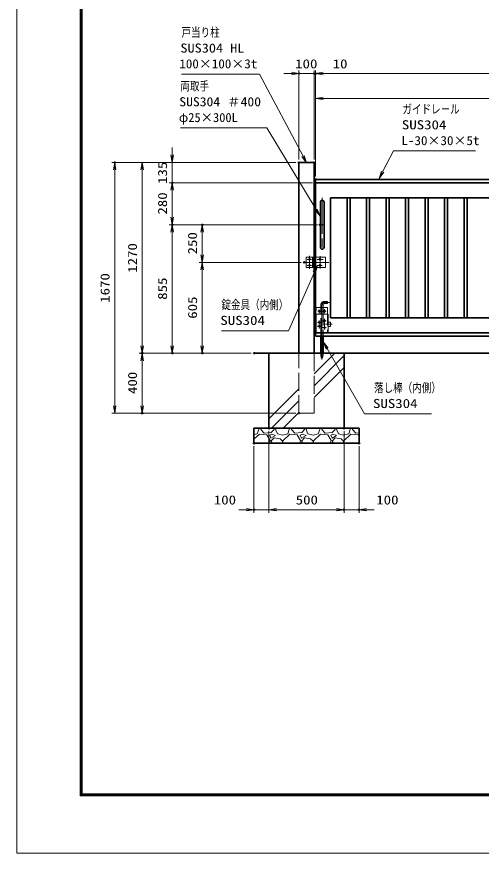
# Model space of a CAD drawing. Units: millimetres at full size, sheet at 1:20. Extents: x -5940 to 5940, y -4200 to 4200.
# Drawn here: x -5940 to -2846, y -4200 to 1371 of the extents above; entities that cross this region are included whole.
import ezdxf
from ezdxf.enums import TextEntityAlignment as Align

# ---------------------------------------------------------------- set-up
doc = ezdxf.new("R2010")
doc.units = ezdxf.units.MM
doc.header["$LTSCALE"] = 20
doc.header["$PDMODE"] = 32
doc.header["$PDSIZE"] = 10
doc.linetypes.add('DASHED', pattern=[7.5, 6, -1.5])
doc.linetypes.add('USER1', pattern=[18, 12, -1.5, 3, -1.5])
for name, color, linetype, lineweight in [('0-0_D-TTL', 7, 'Continuous', 18), ('0-1_軸線', 200, 'USER1', 15), ('0-2_寸法線', 4, 'Continuous', 18), ('0-3_0', 7, 'Continuous', 18), ('0-5_外形線', 7, 'Continuous', 35), ('0-6_隠れ線', 140, 'DASHED', 18), ('0-7_細線', 2, 'Continuous', 35), ('0-C_ハッチング', 253, 'Continuous', 13)]:
    doc.layers.add(name, color=color, linetype=linetype, lineweight=lineweight)
doc.layers.add('0-4_Defpoints', color=7, linetype='Continuous')
doc.styles.add('ＭＳ ゴシック', font='')
doc.styles.get('ＭＳ ゴシック').set_extended_font_data('MS Gothic')

# ---------------------------------------------------------------- blocks, each defined once
blk = doc.blocks.new('_Open')
at = {"layer": '0-3_0'}
blk.add_line((-20, 3.333), (0, 0), dxfattribs=at)
blk.add_lwpolyline([(-20, -3.333), (0, 0), (-20, 0)], dxfattribs=at)
blk = doc.blocks.new('_DOTSMALL')
at = {"layer": '0-3_0'}
for points in [[(0, 0), (-2.5, 0), (-2.48, 0.313)], [(0, 0), (-2.48, -0.313), (-2.5, 0)], [(0, 0), (-2.48, 0.313), (-2.421, 0.622)], [(0, 0), (-2.421, -0.622), (-2.48, -0.313)], [(0, 0), (-2.421, 0.622), (-2.324, 0.92)], [(0, 0), (-2.324, -0.92), (-2.421, -0.622)], [(0, 0), (-2.324, 0.92), (-2.191, 1.204)], [(0, 0), (-2.191, -1.204), (-2.324, -0.92)], [(0, 0), (-2.191, 1.204), (-2.023, 1.469)], [(0, 0), (-2.023, -1.469), (-2.191, -1.204)], [(0, 0), (-2.023, 1.469), (-1.822, 1.711)], [(0, 0), (-1.822, -1.711), (-2.023, -1.469)], [(0, 0), (-1.822, 1.711), (-1.594, 1.926)], [(0, 0), (-1.594, -1.926), (-1.822, -1.711)], [(0, 0), (-1.594, 1.926), (-1.34, 2.111)], [(0, 0), (-1.34, -2.111), (-1.594, -1.926)], [(0, 0), (-1.34, 2.111), (-1.064, 2.262)], [(0, 0), (-1.064, -2.262), (-1.34, -2.111)], [(0, 0), (-1.064, 2.262), (-0.773, 2.378)], [(0, 0), (-0.773, -2.378), (-1.064, -2.262)], [(0, 0), (-0.773, 2.378), (-0.468, 2.456)], [(0, 0), (-0.468, -2.456), (-0.773, -2.378)], [(0, 0), (-0.468, 2.456), (-0.157, 2.495)], [(0, 0), (-0.157, -2.495), (-0.468, -2.456)], [(0, 0), (-0.157, 2.495), (0.157, 2.495)], [(0, 0), (0.157, -2.495), (-0.157, -2.495)], [(0, 0), (0.157, 2.495), (0.468, 2.456)], [(0, 0), (0.468, 2.456), (0.773, 2.378)], [(0, 0), (0.773, 2.378), (1.064, 2.262)], [(0, 0), (1.064, 2.262), (1.34, 2.111)], [(0, 0), (1.34, 2.111), (1.594, 1.926)], [(0, 0), (1.594, 1.926), (1.822, 1.711)], [(0, 0), (1.822, 1.711), (2.023, 1.469)], [(0, 0), (2.023, 1.469), (2.191, 1.204)], [(0, 0), (2.191, 1.204), (2.324, 0.92)], [(0, 0), (2.324, 0.92), (2.421, 0.622)], [(0, 0), (2.421, 0.622), (2.48, 0.313)], [(0, 0), (2.48, 0.313), (2.5, 0)], [(0, 0), (0.468, -2.456), (0.157, -2.495)], [(0, 0), (0.773, -2.378), (0.468, -2.456)], [(0, 0), (1.064, -2.262), (0.773, -2.378)], [(0, 0), (1.34, -2.111), (1.064, -2.262)], [(0, 0), (1.594, -1.926), (1.34, -2.111)], [(0, 0), (1.822, -1.711), (1.594, -1.926)], [(0, 0), (2.023, -1.469), (1.822, -1.711)], [(0, 0), (2.191, -1.204), (2.023, -1.469)], [(0, 0), (2.324, -0.92), (2.191, -1.204)], [(0, 0), (2.421, -0.622), (2.324, -0.92)], [(0, 0), (2.48, -0.313), (2.421, -0.622)], [(0, 0), (2.5, 0), (2.48, -0.313)]]:
    blk.add_solid(points, dxfattribs=at)
blk = doc.blocks.new('S19')
at = {"layer": '0-2_寸法線'}
for points in [[(8829764.4, 3487978.8), (8818837.2, 3487978.8), (8817389.1, 3485190.3), (8816928.2, 3484302.9)], [(8817241.2, 3485267.2), (8816928.2, 3484302.9), (8817537, 3485113.5)]]:
    blk.add_lwpolyline(points, dxfattribs=at)
at = {"layer": '0-2_寸法線', "color": 254, "style": 'ＭＳ ゴシック'}
for s, width, p in [('ガイドレ－ル', 0.75, (8820034.8, 3492575.6)), ('SUS304', 1.2, (8819953.2, 3490475.6)), ('L-30×30×5t', 1.05, (8819905.2, 3488375.6))]:
    blk.add_text(s, height=1212, dxfattribs=dict(at, width=width)).set_placement(p, align=Align.BOTTOM_LEFT)
blk = doc.blocks.new('S21')
at = {"layer": '0-2_寸法線'}
for points in [[(8790595.3, 3498200.1), (8800994.5, 3498200.1), (8806796.9, 3487282.7), (8807266.2, 3486399.6)], [(8806649.8, 3487204.5), (8807266.2, 3486399.6), (8806944.1, 3487360.9)]]:
    blk.add_lwpolyline(points, dxfattribs=at)
at = {"layer": '0-2_寸法線', "color": 254, "style": 'ＭＳ ゴシック'}
for s, width, p in [('戸当り柱', 0.75, (8790595.3, 3502797)), ('SUS304 HL', 1.15, (8790451.3, 3500697)), ('100×100×3t', 1.05, (8790307.3, 3498597))]:
    blk.add_text(s, height=1212, dxfattribs=dict(at, width=width)).set_placement(p, align=Align.BOTTOM_LEFT)
blk = doc.blocks.new('S22')
at = {"layer": '0-2_寸法線'}
for points in [[(8790448.9, 3491049.2), (8801971.3, 3491049.2), (8808535.1, 3480142.1), (8809050.8, 3479285.2)], [(8808392.3, 3480056.1), (8809050.8, 3479285.2), (8808677.9, 3480228)]]:
    blk.add_lwpolyline(points, dxfattribs=at)
at = {"layer": '0-2_寸法線', "color": 254, "style": 'ＭＳ ゴシック'}
for s, width, p in [('両取手', 0.75, (8790448.9, 3495646.1)), ('SUS304 ＃400', 1.1, (8790304.9, 3493546.1))]:
    blk.add_text(s, height=1212, dxfattribs=dict(at, width=width)).set_placement(p, align=Align.BOTTOM_LEFT)
blk.add_text('φ25×300L', height=1212, dxfattribs=at).set_placement((8790247.3, 3491446.1), align=Align.BOTTOM_LEFT)
blk = doc.blocks.new('S23')
at = {"layer": '0-2_寸法線'}
for points in [[(8823911.5, 3452956.7), (8814990.7, 3452956.7), (8810007, 3461626), (8809508.6, 3462492.9)], [(8810151.5, 3461709), (8809508.6, 3462492.9), (8809862.5, 3461542.9)]]:
    blk.add_lwpolyline(points, dxfattribs=at)
at = {"layer": '0-2_寸法線', "color": 254, "style": 'ＭＳ ゴシック'}
for s, width, p in [('落し棒（内側）', 0.75, (8816250.7, 3455453.6)), ('SUS304', 1.2, (8816106.7, 3453353.6))]:
    blk.add_text(s, height=1212, dxfattribs=dict(at, width=width)).set_placement(p, align=Align.BOTTOM_LEFT)
blk = doc.blocks.new('S24')
at = {"layer": '0-2_寸法線'}
for points in [[(8795916.1, 3464022), (8804836.9, 3464022), (8808295, 3471810.2), (8808700.8, 3472724.1)], [(8808447.3, 3471742.5), (8808700.8, 3472724.1), (8808142.7, 3471877.8)]]:
    blk.add_lwpolyline(points, dxfattribs=at)
at = {"layer": '0-2_寸法線', "color": 254, "style": 'ＭＳ ゴシック'}
for s, width, p in [('錠金具（内側）', 0.75, (8795916.1, 3466518.8)), ('SUS304', 1.2, (8795772.1, 3464418.8))]:
    blk.add_text(s, height=1212, dxfattribs=dict(at, width=width)).set_placement(p, align=Align.BOTTOM_LEFT)

msp = doc.modelspace()

# ---------------------------------------------------------------- linework, layer by layer
at = {"layer": '0-0_D-TTL'}
for points in [[(-5940, -4200), (5940, -4200), (5940, 4200), (-5940, 4200)], [(-5517.65, 3960.54), (5598.63, 3960.54), (5598.63, -3818.03), (-5517.65, -3818.03)], [(-5514.12, 3957.01), (5595.1, 3957.01), (5595.1, -3814.49), (-5514.12, -3814.49)], [(-5510.58, 3953.47), (5591.56, 3953.47), (5591.56, -3810.96), (-5510.58, -3810.96)], [(-5507.05, 3949.93), (5588.02, 3949.93), (5588.02, -3807.42), (-5507.05, -3807.42)], [(-5503.51, 3946.4), (5584.49, 3946.4), (5584.49, -3803.89), (-5503.51, -3803.89)]]:
    msp.add_lwpolyline(points, close=True, dxfattribs=at)
at = {"layer": '0-1_軸線'}
for p, q in [((-3904.75, 164.45), (-3904.75, -193.05)), ((-3918.5, -14.3), (-3891, -14.3)), ((-3989.75, -306.54), (-3989.75, -221.91)), ((-3949.75, -264.3), (-4024.24, -264.3)), ((-3977.22, -244.3), (-4005.43, -244.3)), ((-3862.03, -264.3), (-3949.75, -264.3)), ((-3899.65, -244.3), (-3938.43, -244.3)), ((-3919.75, -223.09), (-3919.75, -305.37)), ((-3904.35, -284.3), (-3937.26, -284.3)), ((-3907.25, -549.3), (-3907.25, -734.3)), ((-3889.75, -531.8), (-3845.4, -531.8)), ((-3935.31, -589.3), (-3878.61, -589.3)), ((-3924.75, -604.38), (-3924.75, -577.38)), ((-3889.75, -602.35), (-3889.75, -576.71)), ((-3937.33, -664.3), (-3912.36, -664.3)), ((-3924.75, -705.62), (-3924.75, -652.3)), ((-3902.24, -654.3), (-3877.94, -654.3)), ((-3889.75, -712.37), (-3889.75, -641.5)), ((-3938.01, -689.3), (-3913.03, -689.3)), ((-3902.24, -699.3), (-3878.61, -699.3)), ((-3882.14, -676.8), (-3838.05, -676.8)), ((-3907.25, -734.3), (-3907.25, -911.03))]:
    msp.add_line(p, q, dxfattribs=at)
msp.add_arc((-3889.75, -549.3), 17.5, 90, 180, dxfattribs=at)
at = {"layer": '0-2_寸法線'}
for p, q in [((-4059.75, 420.7), (-4059.75, 1012.89)), ((-3959.75, 420.7), (-3959.75, 1012.89)), ((-3959.75, 420.7), (-3959.75, 1012.89)), ((-3949.75, 308.2), (-3949.75, 1012.89)), ((-3949.75, 308.2), (-3949.75, 1012.89)), ((-4109.75, 992.89), (-4159.75, 992.89)), ((-3959.75, 992.89), (-4059.75, 992.89)), ((-3959.75, 992.89), (-3949.75, 992.89)), ((-3949.75, 992.89), (3250.25, 992.89)), ((-3899.75, 992.89), (-3849.75, 992.89)), ((-3949.75, 308.2), (-3949.75, 847.57)), ((-3949.75, 827.57), (2050.25, 827.57)), ((-4904.26, 450.7), (-4904.26, 500.7)), ((-4079.75, 400.7), (-5307.4, 400.7)), ((-5287.4, -1269.3), (-5287.4, 400.7)), ((-4079.75, 400.7), (-5124.26, 400.7)), ((-5104.26, 400.7), (-5104.26, -869.3)), ((-4079.75, 400.7), (-4924.26, 400.7)), ((-4904.26, 400.7), (-4904.26, 265.7)), ((-3969.75, 265.7), (-4924.26, 265.7)), ((-3969.75, 265.7), (-4924.26, 265.7)), ((-4904.26, 265.7), (-4904.26, -14.3)), ((-4904.26, 215.7), (-4904.26, 165.7)), ((-3937.25, -14.3), (-4924.26, -14.3)), ((-3940.25, -14.3), (-4924.26, -14.3)), ((-4904.26, -14.3), (-4904.26, -869.3)), ((-3940.25, -14.3), (-4724.26, -14.3)), ((-4704.26, -264.3), (-4704.26, -14.3)), ((-4044.24, -264.3), (-4724.26, -264.3)), ((-4044.24, -264.3), (-4724.26, -264.3)), ((-4704.26, -264.3), (-4704.26, -869.3)), ((-4378.17, -869.3), (-5124.26, -869.3)), ((-4378.17, -869.3), (-5124.26, -869.3)), ((-5104.26, -869.3), (-5104.26, -1269.3)), ((-4378.17, -869.3), (-4924.26, -869.3)), ((-4378.17, -869.3), (-4724.26, -869.3)), ((-4079.75, -1269.3), (-5307.4, -1269.3)), ((-4079.75, -1269.3), (-5124.26, -1269.3)), ((-4259.75, -1389.3), (-4259.75, -1931.56)), ((-4259.75, -1389.3), (-4259.75, -1931.56)), ((-3759.75, -1389.3), (-3759.75, -1931.56)), ((-3759.75, -1389.3), (-3759.75, -1931.56)), ((-4359.75, -1489.3), (-4359.75, -1931.56)), ((-3659.75, -1489.3), (-3659.75, -1931.56)), ((-4409.75, -1911.56), (-4459.75, -1911.56)), ((-4259.75, -1911.56), (-4359.75, -1911.56)), ((-4259.75, -1911.56), (-3759.75, -1911.56)), ((-4209.75, -1911.56), (-4159.75, -1911.56)), ((-3809.75, -1911.56), (-3859.75, -1911.56)), ((-3759.75, -1911.56), (-3659.75, -1911.56)), ((-3609.75, -1911.56), (-3559.75, -1911.56))]:
    msp.add_line(p, q, dxfattribs=at)
at = {"layer": '0-4_Defpoints'}
for p in [(-4059.75, 992.89), (-3949.75, 992.89), (-5287.4, 400.7), (-4059.75, 400.7), (-4059.75, 400.7), (-3959.75, 400.7), (-3949.75, 288.2), (-4904.26, 265.7), (-3949.75, 265.7), (-4904.26, -14.3), (-4704.26, -14.3), (-3920.25, -14.3), (-3917.25, -14.3), (-4024.24, -264.3), (-5104.26, -869.3), (-4904.26, -869.3), (-4704.26, -869.3), (-4358.17, -869.3), (-5104.26, -1269.3), (-4059.75, -1269.3), (-4259.75, -1369.3), (-3759.75, -1369.3), (-4359.75, -1469.3), (-3659.75, -1469.3), (-4359.75, -1911.56), (-3759.75, -1911.56), (-3659.75, -1911.56)]:
    msp.add_point(p, dxfattribs=at)
at = {"layer": '0-5_外形線'}
for p, q in [((-4059.75, 400.7), (-4059.75, -869.3)), ((-3959.75, 400.7), (-4059.75, 400.7)), ((-3959.75, -869.3), (-3959.75, 400.7)), ((2050.25, 288.2), (-3949.75, 288.2)), ((-3949.75, 265.7), (-3949.75, 288.2)), ((-3949.75, 265.7), (2050.25, 265.7)), ((-3949.75, -734.3), (-3949.75, 265.7)), ((-3917.25, 135.7), (-3917.25, -164.3)), ((-3892.25, 135.7), (-3892.25, -164.3)), ((-3849.75, 165.7), (2050.25, 165.7)), ((-3849.75, -634.3), (-3849.75, 165.7)), ((-3739.75, -634.3), (-3739.75, 165.7)), ((-3719.75, -634.3), (-3719.75, 165.7)), ((-3609.75, -634.3), (-3609.75, 165.7)), ((-3589.75, -634.3), (-3589.75, 165.7)), ((-3479.75, -634.3), (-3479.75, 165.7)), ((-3459.75, -634.3), (-3459.75, 165.7)), ((-3349.75, -634.3), (-3349.75, 165.7)), ((-3329.75, -634.3), (-3329.75, 165.7)), ((-3219.75, -634.3), (-3219.75, 165.7)), ((-3199.75, -634.3), (-3199.75, 165.7)), ((-3089.75, -634.3), (-3089.75, 165.7)), ((-3069.75, -634.3), (-3069.75, 165.7)), ((-2959.75, -634.3), (-2959.75, 165.7)), ((-2939.75, -634.3), (-2939.75, 165.7)), ((-3957.75, -229.3), (-3957.75, -299.3)), ((-3949.75, -229.3), (-3957.75, -229.3)), ((-3949.75, -299.3), (-3957.75, -299.3)), ((2050.25, -634.3), (-3849.75, -634.3)), ((-3949.75, -734.3), (2050.25, -734.3)), ((-3949.75, -756.8), (-3949.75, -734.3)), ((-3849.75, -756.8), (-3949.75, -756.8)), ((-3914.75, -869.3), (-3914.75, -756.8)), ((-3899.75, -869.3), (-3899.75, -756.8)), ((-3849.75, -756.8), (2050.25, -756.8)), ((-4358.17, -869.3), (3450.25, -869.3))]:
    msp.add_line(p, q, dxfattribs=at)
for points in [[(-3949.75, 210.7), (-3959.75, 210.7), (-3959.75, 160.7), (-3949.75, 160.7)], [(-3949.75, -629.3), (-3959.75, -629.3), (-3959.75, -679.3), (-3949.75, -679.3)]]:
    msp.add_lwpolyline(points, close=True, dxfattribs=at)
for centre, start, end in [((-3904.75, 135.7), 0, 180), ((-3904.75, -164.3), 180, 0)]:
    msp.add_arc(centre, 12.5, start, end, dxfattribs=at)
at = {"layer": '0-6_隠れ線'}
for p, q in [((-4012.75, -299.3), (-4012.75, -229.3)), ((-4012.75, -229.3), (-3962.75, -229.3)), ((-3968.75, -229.3), (-3968.75, -299.3)), ((-3962.75, -229.3), (-3962.75, -299.3)), ((-3882.75, -229.3), (-3949.75, -229.3)), ((-3948.75, -229.3), (-3948.75, -299.3)), ((-3882.75, -229.3), (-3882.75, -299.3)), ((-3962.75, -299.3), (-4012.75, -299.3)), ((-3977.22, -284.3), (-4004.26, -284.3)), ((-3882.75, -299.3), (-3949.75, -299.3)), ((-3914.75, -549.3), (-3914.75, -564.3)), ((-3899.75, -549.3), (-3899.75, -564.3)), ((-3869.75, -524.3), (-3889.75, -524.3)), ((-3869.75, -539.3), (-3889.75, -539.3)), ((-3869.75, -524.3), (-3869.75, -539.3)), ((-3944.75, -734.3), (-3944.75, -564.3)), ((-3944.75, -564.3), (-3869.75, -564.3)), ((-3944.75, -609.3), (-3869.75, -609.3)), ((-3914.75, -756.8), (-3914.75, -564.3)), ((-3899.75, -564.3), (-3899.75, -756.8)), ((-3869.75, -564.3), (-3869.75, -734.3)), ((-3869.75, -609.3), (-3864.75, -609.3)), ((-3864.75, -609.3), (-3864.75, -734.3)), ((-3864.75, -661.8), (-3849.75, -661.8)), ((-3849.75, -661.8), (-3849.75, -691.8)), ((-3849.75, -691.8), (-3864.75, -691.8)), ((-4059.75, -1269.3), (-4059.75, -869.3)), ((-3959.75, -869.3), (-3959.75, -1269.3)), ((-3914.75, -879.3), (-3914.75, -869.3)), ((-3899.75, -879.3), (-3914.75, -879.3)), ((-3914.75, -879.3), (-3912.25, -899.3)), ((-3902.25, -899.3), (-3899.75, -879.3)), ((-3899.75, -879.3), (-3899.75, -869.3)), ((-3912.25, -899.3), (-3902.25, -899.3)), ((-4059.75, -1269.3), (-3959.75, -1269.3))]:
    msp.add_line(p, q, dxfattribs=at)
for centre in [(-3989.75, -244.3), (-3919.75, -244.3), (-3989.75, -284.3), (-3919.75, -284.3), (-3924.75, -589.3), (-3889.75, -589.3), (-3924.75, -664.3), (-3889.75, -654.3), (-3924.75, -689.3), (-3889.75, -699.3)]:
    msp.add_circle(centre, 5, dxfattribs=at)
for radius in [25, 10]:
    msp.add_arc((-3889.75, -549.3), radius, 90, 180, dxfattribs=at)
at = {"layer": '0-7_細線'}
for p, q in [((-4259.75, -1369.3), (-4259.75, -869.3)), ((-3759.75, -1369.3), (-3759.75, -869.3)), ((-3759.75, -1369.3), (-4259.75, -1369.3))]:
    msp.add_line(p, q, dxfattribs=at)
msp.add_lwpolyline([(-4359.75, -1469.3), (-3659.75, -1469.3), (-3659.75, -1369.3), (-4359.75, -1369.3)], close=True, dxfattribs=at)
at = {"layer": '0-C_ハッチング'}
for p, q in [((-3959.75, -1007.25), (-3821.8, -869.3)), ((-3959.75, -1085.82), (-3759.75, -885.82)), ((-3959.75, -1164.4), (-3759.75, -964.4)), ((-4259.75, -1307.25), (-4059.75, -1107.25)), ((-4243.22, -1369.3), (-4059.75, -1185.82)), ((-4164.65, -1369.3), (-4059.75, -1264.4)), ((-4337.69, -1405.45), (-4327.53, -1377.01)), ((-4331.08, -1369.3), (-4327.53, -1377.01)), ((-4313.3, -1377.01), (-4310.41, -1369.3)), ((-4290.95, -1401.39), (-4313.3, -1377.01)), ((-4225.93, -1377.01), (-4244.22, -1397.33)), ((-4225.93, -1377.01), (-4227.47, -1369.3)), ((-4215.77, -1377.01), (-4203.58, -1405.45)), ((-4213.74, -1377.01), (-4210.43, -1369.3)), ((-4134.49, -1405.45), (-4124.33, -1377.01)), ((-4127.88, -1369.3), (-4124.33, -1377.01)), ((-4110.1, -1377.01), (-4107.21, -1369.3)), ((-4087.75, -1401.39), (-4110.1, -1377.01)), ((-4022.73, -1377.01), (-4041.02, -1397.33)), ((-4022.73, -1377.01), (-4024.27, -1369.3)), ((-4012.57, -1377.01), (-4000.38, -1405.45)), ((-4010.54, -1377.01), (-4007.23, -1369.3)), ((-3931.29, -1405.45), (-3921.13, -1377.01)), ((-3924.68, -1369.3), (-3921.13, -1377.01)), ((-3906.9, -1377.01), (-3904.01, -1369.3)), ((-3884.55, -1401.39), (-3906.9, -1377.01)), ((-3819.53, -1377.01), (-3837.82, -1397.33)), ((-3819.53, -1377.01), (-3821.07, -1369.3)), ((-3809.37, -1377.01), (-3797.18, -1405.45)), ((-3807.34, -1377.01), (-3804.03, -1369.3)), ((-3728.09, -1405.45), (-3717.93, -1377.01)), ((-3721.48, -1369.3), (-3717.93, -1377.01)), ((-3703.7, -1377.01), (-3700.81, -1369.3)), ((-3681.35, -1401.39), (-3703.7, -1377.01)), ((-4359.75, -1411.94), (-4337.69, -1405.45)), ((-4323.46, -1409.52), (-4359.75, -1442.64)), ((-4274.7, -1413.58), (-4323.46, -1409.52)), ((-4244.22, -1397.33), (-4290.95, -1401.39)), ((-4252.34, -1450.16), (-4274.7, -1413.58)), ((-4240.15, -1409.52), (-4254.38, -1415.61)), ((-4254.38, -1415.61), (-4246.25, -1435.93)), ((-4246.25, -1435.93), (-4215.77, -1417.65)), ((-4225.93, -1433.9), (-4246.25, -1454.22)), ((-4215.77, -1417.65), (-4240.15, -1409.52)), ((-4185.29, -1440), (-4225.93, -1433.9)), ((-4203.58, -1405.45), (-4169.03, -1415.61)), ((-4169.03, -1454.22), (-4185.29, -1440)), ((-4169.03, -1415.61), (-4134.49, -1405.45)), ((-4120.26, -1409.52), (-4167, -1452.19)), ((-4071.5, -1413.58), (-4120.26, -1409.52)), ((-4041.02, -1397.33), (-4087.75, -1401.39)), ((-4049.14, -1450.16), (-4071.5, -1413.58)), ((-4036.95, -1409.52), (-4051.18, -1415.61)), ((-4051.18, -1415.61), (-4043.05, -1435.93)), ((-4043.05, -1435.93), (-4012.57, -1417.65)), ((-4022.73, -1433.9), (-4043.05, -1454.22)), ((-4012.57, -1417.65), (-4036.95, -1409.52)), ((-3982.09, -1440), (-4022.73, -1433.9)), ((-4000.38, -1405.45), (-3965.83, -1415.61)), ((-3965.83, -1454.22), (-3982.09, -1440)), ((-3965.83, -1415.61), (-3931.29, -1405.45)), ((-3917.06, -1409.52), (-3963.8, -1452.19)), ((-3868.3, -1413.58), (-3917.06, -1409.52)), ((-3837.82, -1397.33), (-3884.55, -1401.39)), ((-3845.94, -1450.16), (-3868.3, -1413.58)), ((-3833.75, -1409.52), (-3847.98, -1415.61)), ((-3847.98, -1415.61), (-3839.85, -1435.93)), ((-3839.85, -1435.93), (-3809.37, -1417.65)), ((-3819.53, -1433.9), (-3839.85, -1454.22)), ((-3809.37, -1417.65), (-3833.75, -1409.52)), ((-3778.89, -1440), (-3819.53, -1433.9)), ((-3797.18, -1405.45), (-3762.63, -1415.61)), ((-3762.63, -1454.22), (-3778.89, -1440)), ((-3762.63, -1415.61), (-3728.09, -1405.45)), ((-3713.86, -1409.52), (-3760.6, -1452.19)), ((-3665.1, -1413.58), (-3713.86, -1409.52)), ((-3659.75, -1399.51), (-3681.35, -1401.39)), ((-3659.75, -1422.34), (-3665.1, -1413.58)), ((-4258.47, -1469.3), (-4252.34, -1450.16)), ((-4246.25, -1454.22), (-4236.2, -1469.3)), ((-4170.64, -1469.3), (-4169.03, -1466.41)), ((-4169.03, -1466.41), (-4169.03, -1454.22)), ((-4167, -1452.19), (-4167.81, -1469.3)), ((-4055.27, -1469.3), (-4049.14, -1450.16)), ((-4043.05, -1454.22), (-4033, -1469.3)), ((-3967.44, -1469.3), (-3965.83, -1466.41)), ((-3965.83, -1466.41), (-3965.83, -1454.22)), ((-3963.8, -1452.19), (-3964.61, -1469.3)), ((-3852.07, -1469.3), (-3845.94, -1450.16)), ((-3839.85, -1454.22), (-3829.8, -1469.3)), ((-3764.24, -1469.3), (-3762.63, -1466.41)), ((-3762.63, -1466.41), (-3762.63, -1454.22)), ((-3760.6, -1452.19), (-3761.41, -1469.3))]:
    msp.add_line(p, q, dxfattribs=at)

# ---------------------------------------------------------------- block references
at = {"layer": '0-2_寸法線'}
for name, p, xscale, yscale in [('S21', (-444372.3, -173920.51), 0.05, 0.05), ('S22', (-444372.3, -173920.51), 0.05, 0.05), ('_Open', (-4059.75, 992.89), 2.5, 2.5), ('_DOTSMALL', (-3959.75, 992.89), 2.5, 2.5), ('S19', (-444372.3, -173920.51), 0.05, 0.05), ('S24', (-444372.3, -173920.51), 0.05, 0.05), ('S23', (-444372.3, -173920.51), 0.05, 0.05), ('_Open', (-4359.75, -1911.56), 2.5, 2.5), ('_Open', (-3759.75, -1911.56), 2.5, 2.5), ('_Open', (-3759.75, -1911.56), 2.5, 2.5)]:
    msp.add_blockref(name, p, dxfattribs=dict(at, xscale=xscale, yscale=yscale))
at = {"layer": '0-2_寸法線', "xscale": 2.5, "yscale": 2.5}
for name, p, rotation in [('_DOTSMALL', (-3959.75, 992.89), 180), ('_Open', (-3949.75, 992.89), 180), ('_Open', (-3949.75, 992.89), 180), ('_Open', (-3949.75, 827.57), 180), ('_Open', (-4904.26, 400.7), 270), ('_Open', (-5287.4, 400.7), 90), ('_Open', (-5104.26, 400.7), 90), ('_Open', (-4904.26, 265.7), 90), ('_Open', (-4904.26, 265.7), 90), ('_Open', (-4904.26, -14.3), 270), ('_Open', (-4904.26, -14.3), 90), ('_Open', (-4704.26, -14.3), 90), ('_Open', (-4704.26, -264.3), 270), ('_Open', (-4704.26, -264.3), 90), ('_Open', (-5104.26, -869.3), 270), ('_Open', (-4904.26, -869.3), 270), ('_Open', (-4704.26, -869.3), 270), ('_Open', (-5104.26, -869.3), 90), ('_Open', (-5287.4, -1269.3), 270), ('_Open', (-5104.26, -1269.3), 270), ('_Open', (-4259.75, -1911.56), 180), ('_Open', (-4259.75, -1911.56), 180), ('_Open', (-3659.75, -1911.56), 180)]:
    msp.add_blockref(name, p, dxfattribs=dict(at, rotation=rotation))

# ---------------------------------------------------------------- texts
at = {"layer": '0-2_寸法線', "color": 254, "style": 'ＭＳ ゴシック', "width": 1.2}
for s, p in [('100', (-4085.35, 1009.24)), ('10', (-3835.76, 1009.24)), ('100', (-4627.26, -1895.22)), ('500', (-4081.75, -1895.22)), ('100', (-3545.33, -1895.22))]:
    msp.add_text(s, height=60.56, dxfattribs=at).set_placement(p, align=Align.BOTTOM_LEFT)
for s, p in [('135', (-4920.61, 257.6)), ('280', (-4920.61, 53.7)), ('250', (-4720.61, -211.3)), ('1270', (-5120.61, -333.9)), ('1670', (-5303.74, -533.9)), ('855', (-4920.61, -513.8)), ('605', (-4720.61, -640)), ('400', (-5120.61, -1141.3))]:
    msp.add_text(s, height=60.56, rotation=90, dxfattribs=at).set_placement(p, align=Align.BOTTOM_LEFT)

doc.saveas('drawing.dxf')
